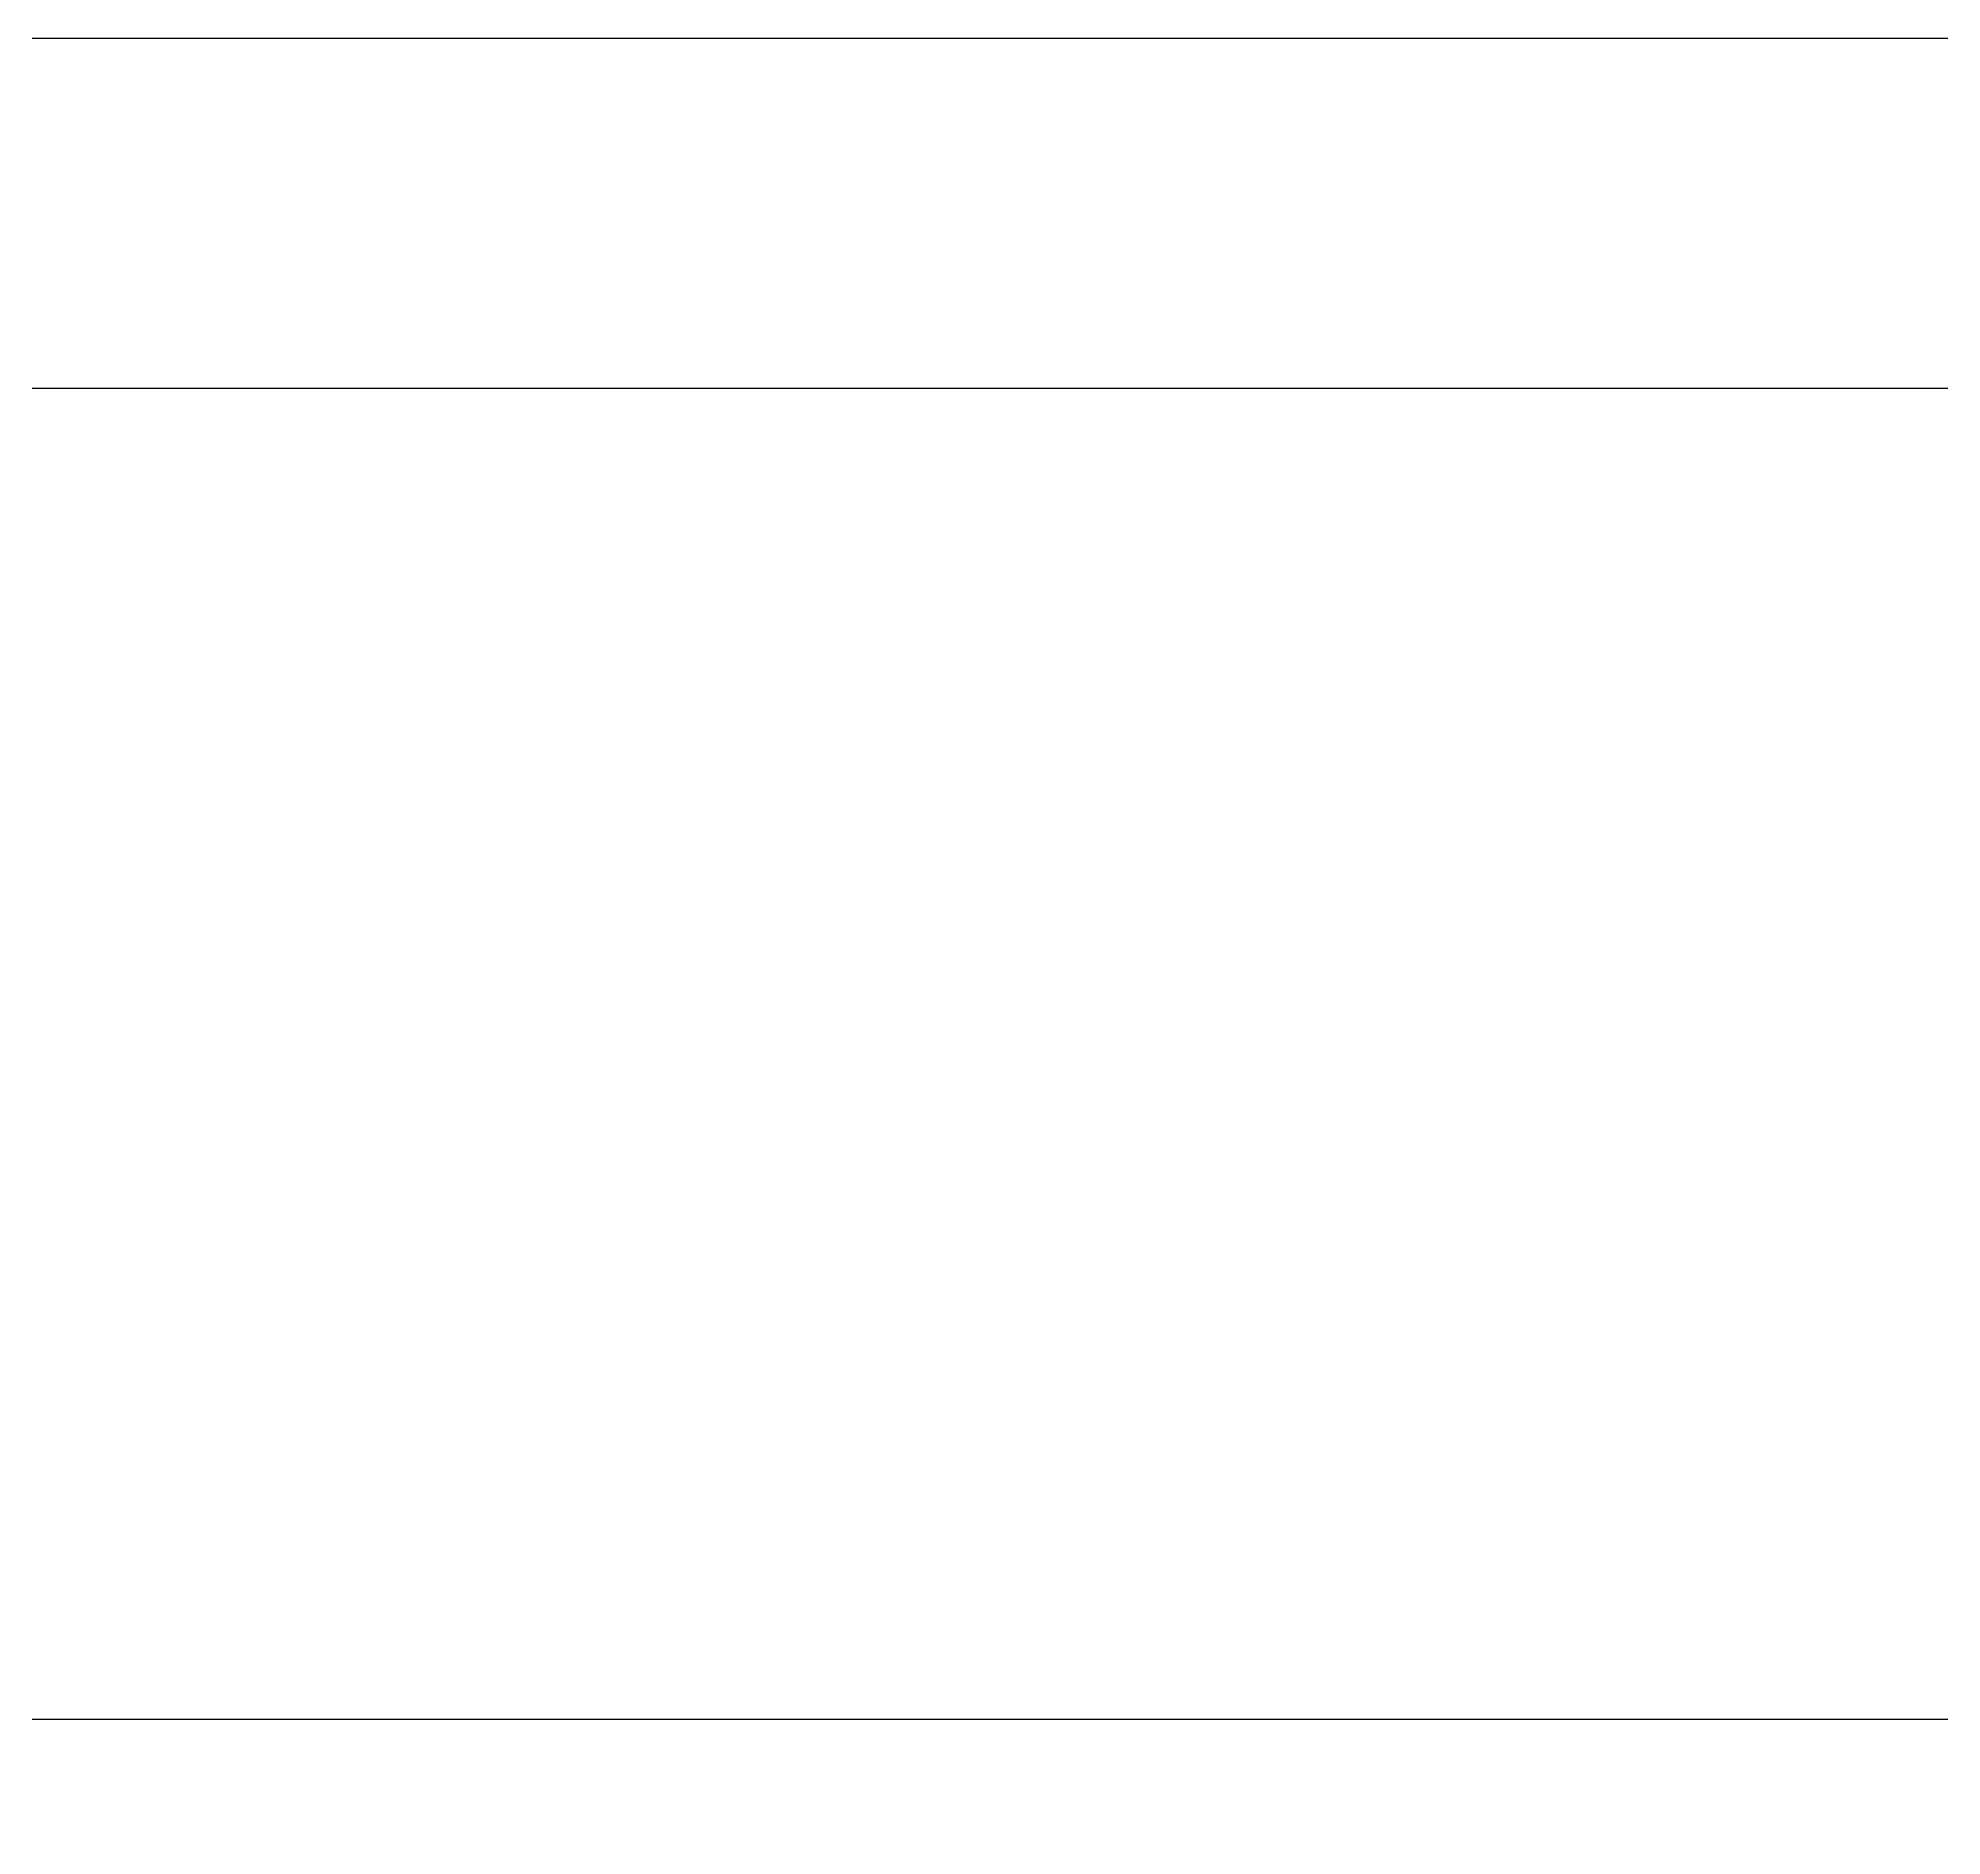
# Model space of a CAD drawing. Header units: inches. Extents: x -1254 to 5631, y 14 to 582.
# Drawn here: x 540.38 to 567.56, y 78.02 to 103.69 of the extents above; entities that cross this region are included whole.
import ezdxf

# ---------------------------------------------------------------- set-up
doc = ezdxf.new("R2010")
doc.units = ezdxf.units.IN
doc.header["$MEASUREMENT"] = 0
doc.layers.add('Dim', color=5, linetype='Continuous')
doc.layers.add('LAYER11A', color=11, linetype='Continuous')
doc.styles.add('ROMANS', font='romans.shx', dxfattribs={"width": 1.15})
doc.dimstyles.new('ROMANS', dxfattribs={"dimscale": 0, "dimtxt": 0.078125, "dimasz": 0.09375, "dimexe": 0.09375, "dimexo": 0.09375, "dimgap": 0.0625, "dimtad": 0, "dimdec": 4, "dimzin": 1, "dimdsep": 46, "dimlunit": 4, "dimtxsty": 'ROMANS', "dimblk": 'ARCHTICK', "dimcen": 0.0625, "dimdle": 0.09375, "dimclrd": 256, "dimclre": 256, "dimclrt": 256, "dimadec": 0, "dimazin": 0, "dimtfac": 1, "dimtdec": 4, "dimtofl": 0, "dimtmove": 2, "dimatfit": 0, "dimfxl": 1, "dimtfillclr": 256, "dimfrac": 2, "dimtolj": 1, "dimtzin": 0, "dimarcsym": 0})

# ---------------------------------------------------------------- blocks, each defined once
blk = doc.blocks.new('_ArchTick')
at = {"color": 0, "linetype": 'ByBlock', "const_width": 0.15}
blk.add_lwpolyline([(-0.5, -0.5), (0.5, 0.5)], dxfattribs=at)
blk = doc.blocks.new('*D21')
at = {"layer": 'DEFPOINTS', "color": 0, "transparency": 16777216}
for p in [(534.741, 103.689), (534.741, 58.149), (594.741, 56.26)]:
    blk.add_point(p, dxfattribs=at)
at = {"layer": 'Dim', "lineweight": -2, "transparency": 16777216}
for p, q in [((534.741, 99.189), (534.741, 53.649)), ((594.741, 60.76), (594.741, 62.649)), ((534.647, 58.149), (540.076, 58.149)), ((594.835, 58.149), (589.406, 58.149))]:
    blk.add_line(p, q, dxfattribs=at)
at = {"layer": 'Dim', "lineweight": -2, "transparency": 16777216, "xscale": 4.5, "yscale": 4.5, "zscale": 4.5, "rotation": 180}
blk.add_blockref('_ArchTick', (534.741, 58.149), dxfattribs=at)
at = {"layer": 'Dim', "lineweight": -2, "transparency": 16777216, "xscale": 4.5, "yscale": 4.5, "zscale": 4.5}
blk.add_blockref('_ArchTick', (594.741, 58.149), dxfattribs=at)
at = {"layer": 'Dim', "transparency": 16777216, "insert": (564.741, 58.149), "char_height": 3.75, "attachment_point": 5, "style": 'ROMANS'}
blk.add_mtext('\\A1;5\'-0" [1524]', dxfattribs=at)

msp = doc.modelspace()

# ---------------------------------------------------------------- linework, layer by layer
at = {"layer": 'LAYER11A'}
for p, q in [((322.74124, 103.68852), (594.74124, 103.68852)), ((330.74124, 98.68852), (586.74124, 98.68852)), ((330.74124, 79.68852), (586.74124, 79.68852))]:
    msp.add_line(p, q, dxfattribs=at)

# ---------------------------------------------------------------- dimensions: what is measured, and where the dimension line sits
at = {"layer": 'Dim'}
dim = msp.add_linear_dim(base=(534.74124, 58.14885), p1=(594.74124, 56.26032), p2=(534.74124, 103.68852), dimstyle='ROMANS', override={"dimscale": 0, "dimtxt": 0.078125, "dimasz": 0.09375, "dimexe": 0.09375, "dimexo": 0.09375, "dimgap": 0.0625, "dimcen": 0.0625, "dimtix": 0, "dimtofl": 0, "dimtmove": 2, "dimatfit": 0}, dxfattribs=at)
dim.commit()
dim.dimension.update_dxf_attribs({"geometry": '*D21', "text_midpoint": (564.74124, 58.14885)})

doc.saveas('drawing.dxf')
